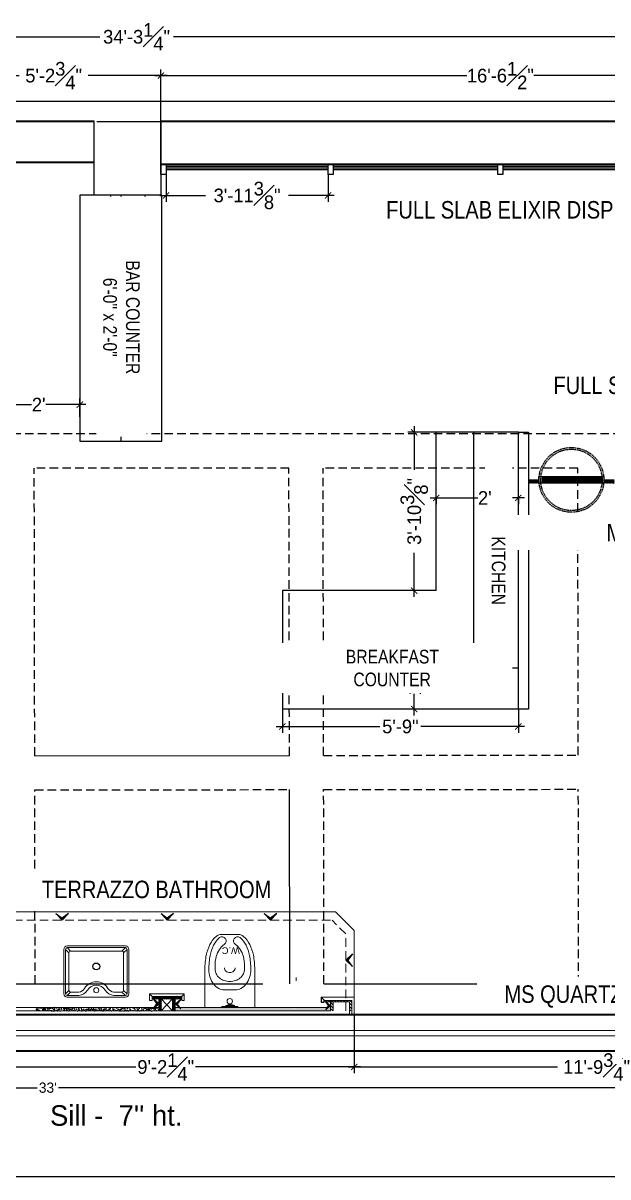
# Model space of a CAD drawing. Header units: inches. Extents: x -137722 to 81594, y -22256 to -1207.
# Drawn here: x -65811.9 to -65640.8, y -4668 to -4330.4 of the extents above; entities that cross this region are included whole.
import ezdxf

# ---------------------------------------------------------------- set-up
doc = ezdxf.new("R2010")
doc.units = ezdxf.units.IN
doc.header["$LTSCALE"] = 0.05
doc.header["$MEASUREMENT"] = 0
doc.header["$PDMODE"] = 3
doc.header["$PDSIZE"] = -4
doc.linetypes.add('A2-XREF-115_FURN$0$HIDDEN', pattern=[0.375, 0.25, -0.125])
doc.linetypes.add('DASHED2', pattern=[0.375, 0.25, -0.125])
doc.layers.get('Defpoints').update_dxf_attribs({"linetype": 'DASHED2'})
for name, color, linetype in [('00 floor', 7, 'Continuous'), ('beam', 7, 'Continuous'), ('Civil Dimension - Text', 7, 'Continuous'), ('Flooring Hatch', 251, 'Continuous'), ('Furniture Layout', 6, 'Continuous'), ('HATCH', 251, 'Continuous'), ('T-furniture', 7, 'Continuous'), ('text', 176, 'Continuous'), ('Vector Graphics', 7, 'Continuous')]:
    doc.layers.add(name, color=color, linetype=linetype)
doc.layers.add('FURNITURE', color=36, linetype='Continuous', lineweight=18)
doc.layers.add('WALL', color=7, linetype='Continuous', lineweight=35)
doc.styles.add('4MMOF3-8', font='ARIALN.TTF', dxfattribs={"height": 5.12})
doc.styles.add('9-128OF1-4', font='stylu.ttf')
doc.styles.get("Standard").update_dxf_attribs({"font": 'stylu.ttf', "height": 6})
doc.styles.add('times', font='arial.ttf')
doc.dimstyles.new('DIM 1-4', dxfattribs={"dimtxt": 3.0792, "dimasz": 1.82, "dimexe": 1.82, "dimexo": 0, "dimgap": 0.09, "dimtad": 0, "dimzin": 0, "dimdsep": 46, "dimlunit": 4, "dimtxsty": '9-128OF1-4', "dimblk": 'ARCHTICK', "dimcen": 1.8125, "dimdle": 1.82, "dimclrd": 8, "dimclre": 8, "dimadec": 0, "dimazin": 0, "dimtfac": 1, "dimtofl": 0, "dimtmove": 0, "dimatfit": 3, "dimldrblk": 'OPEN90', "dimfxl": 1, "dimtolj": 1, "dimtzin": 0, "dimlwd": -1, "dimarcsym": 0})
pattern_1 = [(140, (-74126.1021, 62128.1632), (0.123527825, 1.411929493), [0.147637795, -1.624015748]), (85, (-74126.1021, 62128.1632), (-1.480693177, -0.273132546), [0.118110236, -1.299212598]), (190.4514445, (-74126.0918, 62128.2809), (-1.357165337, 1.138796942), [0.12547282, -1.380201008]), (136.1842, (-74126.4958, 62128.1632), (0.325825356, 2.10086876), [0.22145669, -2.43602362]), (186.6356355, (-74126.4686, 62128.3383), (-1.9175563, 1.83988572), [0.188209335, -2.07030268]), (81.184164, (-74126.4958, 62128.1632), (-1.9175563, 1.83988572), [0.177165354, -1.9488189]), (111, (-74126.3974, 62128.3601), (0.792556871, 1.175013882), [0.147637795, -1.624015748]), (56, (-74126.3974, 62128.3601), (-1.42746072, 0.47896719), [0.118110236, -1.299212598]), (161.4514447, (-74126.3313, 62128.458), (-0.634903844, 1.653981057), [0.125472815, -1.380201008]), (127.5, (-74126.1021, 62128.16325), (-0.655302862, 0.023936723), [0, -1.283464567, 0, -1.318897638, 0, -1.304133858]), (97.5, (-74126.1021, 62128.16325), (-0.776401008, 0.51785342), [0, -0.751968504, 0, -1.253937008, 0, -0.497047244]), (57.5, (-74126.1021, 62127.72427), (0.044399354, 1.0508315673), [0, -0.492125984, 0, -1.535433071, 0, -2.037401575]), (47.5, (-74126.1021, 62127.5274), (-0.197057052, 1.14800427), [0, -0.63976378, 0, -1.01968504, 0, -1.446850394])]
pattern_2 = [(135, (-74116.6247, 62128.16325), (-0.441941738, -0.441941738), [])]

# ---------------------------------------------------------------- blocks, each defined once
blk = doc.blocks.new('adwawd')
at = {"layer": 'Flooring Hatch', "ltscale": 50, "true_color": 0xcd6928, "transparency": 33554687}
h = blk.add_hatch(color=32, dxfattribs=at)
h.dxf.hatch_style = 1
h.paths.add_polyline_path([(-77941.34, -7094.04), (-77946.01, -7099.05), (-77941.34, -7095.73), (-77936.68, -7099.05)])
at = {"layer": 'Civil Dimension - Text', "color": 2, "ltscale": 50}
for p, q in [((-77941.34, -7094.04), (-77946.01, -7099.05)), ((-77946.01, -7099.05), (-77941.34, -7095.73)), ((-77941.34, -7094.04), (-77936.68, -7099.05)), ((-77936.68, -7099.05), (-77941.34, -7095.73))]:
    blk.add_line(p, q, dxfattribs=at)
blk = doc.blocks.new('_ArchTick')
at = {"color": 0, "const_width": 0.15}
blk.add_lwpolyline([(-0.5, -0.5), (0.5, 0.5)], dxfattribs=at)
blk = doc.blocks.new('*D192')
at = {"layer": 'Civil Dimension - Text', "color": 8, "lineweight": -2, "ltscale": 50, "transparency": 16777216}
for p, q in [((-65834.28, -4371.21), (-65834.28, -4343.93)), ((-65771.53, -4371.71), (-65771.53, -4343.93))]:
    blk.add_line(p, q, dxfattribs=at)
at = {"layer": 'Civil Dimension - Text', "color": 8, "ltscale": 50, "transparency": 16777216}
for p, q in [((-65836.1, -4345.75), (-65812.95, -4345.75)), ((-65769.71, -4345.75), (-65792.86, -4345.75))]:
    blk.add_line(p, q, dxfattribs=at)
at = {"layer": 'Defpoints', "color": 0, "ltscale": 50, "transparency": 16777216}
for p in [(-65771.53, -4345.75), (-65834.28, -4371.21), (-65771.53, -4371.71)]:
    blk.add_point(p, dxfattribs=at)
at = {"layer": 'Civil Dimension - Text', "color": 8, "ltscale": 50, "transparency": 16777216, "xscale": 1.82, "yscale": 1.82, "zscale": 1.82, "rotation": 180}
blk.add_blockref('_ArchTick', (-65834.28, -4345.75), dxfattribs=at)
at = {"layer": 'Civil Dimension - Text', "color": 8, "ltscale": 50, "transparency": 16777216, "xscale": 1.82, "yscale": 1.82, "zscale": 1.82}
blk.add_blockref('_ArchTick', (-65771.53, -4345.75), dxfattribs=at)
at = {"layer": 'Civil Dimension - Text', "color": 0, "ltscale": 50, "transparency": 16777216, "insert": (-65802.91, -4345.75), "char_height": 4, "attachment_point": 5, "style": '9-128OF1-4'}
blk.add_mtext('\\A1;5\'-2{\\H1x;\\S3#4;}"', dxfattribs=at)
blk = doc.blocks.new('_Open90')
at = {"color": 0, "linetype": 'ByBlock', "lineweight": -2}
for p, q in [((0, 0), (-1, 0)), ((-0.5, 0.5), (0, 0)), ((0, 0), (-0.5, -0.5))]:
    blk.add_line(p, q, dxfattribs=at)
blk = doc.blocks.new('*D187')
at = {"layer": 'Civil Dimension - Text', "color": 8, "lineweight": -2, "ltscale": 50, "transparency": 16777216}
for p, q in [((-65771.53, -4371.71), (-65771.53, -4343.93)), ((-65573.03, -4371.71), (-65573.03, -4343.93))]:
    blk.add_line(p, q, dxfattribs=at)
at = {"layer": 'Civil Dimension - Text', "color": 8, "ltscale": 50, "transparency": 16777216}
for p, q in [((-65773.35, -4345.75), (-65682.06, -4345.75)), ((-65571.21, -4345.75), (-65662.5, -4345.75))]:
    blk.add_line(p, q, dxfattribs=at)
at = {"layer": 'Defpoints', "color": 0, "ltscale": 50, "transparency": 16777216}
for p in [(-65573.03, -4345.75), (-65771.53, -4371.71), (-65573.03, -4371.71)]:
    blk.add_point(p, dxfattribs=at)
at = {"layer": 'Civil Dimension - Text', "color": 8, "ltscale": 50, "transparency": 16777216, "xscale": 1.82, "yscale": 1.82, "zscale": 1.82, "rotation": 180}
blk.add_blockref('_ArchTick', (-65771.53, -4345.75), dxfattribs=at)
at = {"layer": 'Civil Dimension - Text', "color": 8, "ltscale": 50, "transparency": 16777216, "xscale": 1.82, "yscale": 1.82, "zscale": 1.82}
blk.add_blockref('_ArchTick', (-65573.03, -4345.75), dxfattribs=at)
at = {"layer": 'Civil Dimension - Text', "color": 0, "ltscale": 50, "transparency": 16777216, "insert": (-65672.28, -4345.75), "char_height": 4, "attachment_point": 5, "style": '9-128OF1-4'}
blk.add_mtext('\\A1;16\'-6{\\H1x;\\S1#2;}"', dxfattribs=at)
blk = doc.blocks.new('*D193')
at = {"layer": 'Civil Dimension - Text', "color": 8, "ltscale": 50, "transparency": 16777216}
for p, q in [((-65986.1, -4334.38), (-65789.41, -4334.38)), ((-65571.21, -4334.38), (-65767.91, -4334.38))]:
    blk.add_line(p, q, dxfattribs=at)
at = {"layer": 'Civil Dimension - Text', "color": 8, "lineweight": -2, "ltscale": 50, "transparency": 16777216}
for p, q in [((-65984.28, -4380.21), (-65984.28, -4332.56)), ((-65573.03, -4380.21), (-65573.03, -4332.56))]:
    blk.add_line(p, q, dxfattribs=at)
at = {"layer": 'Defpoints', "color": 0, "ltscale": 50, "transparency": 16777216}
for p in [(-65573.03, -4334.38), (-65984.28, -4380.21), (-65573.03, -4380.21)]:
    blk.add_point(p, dxfattribs=at)
at = {"layer": 'Civil Dimension - Text', "color": 8, "ltscale": 50, "transparency": 16777216, "xscale": 1.82, "yscale": 1.82, "zscale": 1.82, "rotation": 180}
blk.add_blockref('_ArchTick', (-65984.28, -4334.38), dxfattribs=at)
at = {"layer": 'Civil Dimension - Text', "color": 8, "ltscale": 50, "transparency": 16777216, "xscale": 1.82, "yscale": 1.82, "zscale": 1.82}
blk.add_blockref('_ArchTick', (-65573.03, -4334.38), dxfattribs=at)
at = {"layer": 'Civil Dimension - Text', "color": 0, "ltscale": 50, "transparency": 16777216, "insert": (-65778.66, -4334.38), "char_height": 4, "attachment_point": 5, "style": '9-128OF1-4'}
blk.add_mtext('\\A1;34\'-3{\\H1x;\\S1#4;}"', dxfattribs=at)
blk = doc.blocks.new('*D188')
at = {"layer": 'Civil Dimension - Text', "color": 8, "lineweight": -2, "ltscale": 50, "transparency": 16777216}
for p, q in [((-65715.01, -4620.46), (-65715.01, -4637.61)), ((-65825.28, -4631.21), (-65825.28, -4637.61))]:
    blk.add_line(p, q, dxfattribs=at)
at = {"layer": 'Civil Dimension - Text', "color": 8, "ltscale": 50, "transparency": 16777216}
for p, q in [((-65827.1, -4635.79), (-65778.89, -4635.79)), ((-65713.19, -4635.79), (-65761.4, -4635.79))]:
    blk.add_line(p, q, dxfattribs=at)
at = {"layer": 'Defpoints', "color": 0, "ltscale": 50, "transparency": 16777216}
for p in [(-65715.01, -4620.46), (-65825.28, -4631.21), (-65715.01, -4635.79)]:
    blk.add_point(p, dxfattribs=at)
at = {"layer": 'Civil Dimension - Text', "color": 8, "ltscale": 50, "transparency": 16777216, "xscale": 1.82, "yscale": 1.82, "zscale": 1.82, "rotation": 180}
blk.add_blockref('_ArchTick', (-65825.28, -4635.79), dxfattribs=at)
at = {"layer": 'Civil Dimension - Text', "color": 8, "ltscale": 50, "transparency": 16777216, "xscale": 1.82, "yscale": 1.82, "zscale": 1.82}
blk.add_blockref('_ArchTick', (-65715.01, -4635.79), dxfattribs=at)
at = {"layer": 'Civil Dimension - Text', "color": 0, "ltscale": 50, "transparency": 16777216, "insert": (-65770.14, -4635.79), "char_height": 4, "attachment_point": 5, "style": '9-128OF1-4'}
blk.add_mtext('\\A1;9\'-2{\\H1x;\\S1#4;}"', dxfattribs=at)
blk = doc.blocks.new('*D195')
at = {"layer": 'Civil Dimension - Text', "color": 8, "lineweight": -2, "ltscale": 50, "transparency": 16777216}
for p, q in [((-65715.01, -4631.21), (-65715.01, -4637.61)), ((-65573.28, -4631.21), (-65573.28, -4637.61))]:
    blk.add_line(p, q, dxfattribs=at)
at = {"layer": 'Civil Dimension - Text', "color": 8, "ltscale": 50, "transparency": 16777216}
for p, q in [((-65716.83, -4635.79), (-65655.55, -4635.79)), ((-65571.46, -4635.79), (-65632.74, -4635.79))]:
    blk.add_line(p, q, dxfattribs=at)
at = {"layer": 'Defpoints', "color": 0, "ltscale": 50, "transparency": 16777216}
for p in [(-65715.01, -4631.21), (-65573.28, -4631.21), (-65573.28, -4635.79)]:
    blk.add_point(p, dxfattribs=at)
at = {"layer": 'Civil Dimension - Text', "color": 8, "ltscale": 50, "transparency": 16777216, "xscale": 1.82, "yscale": 1.82, "zscale": 1.82, "rotation": 180}
blk.add_blockref('_ArchTick', (-65715.01, -4635.79), dxfattribs=at)
at = {"layer": 'Civil Dimension - Text', "color": 8, "ltscale": 50, "transparency": 16777216, "xscale": 1.82, "yscale": 1.82, "zscale": 1.82}
blk.add_blockref('_ArchTick', (-65573.28, -4635.79), dxfattribs=at)
at = {"layer": 'Civil Dimension - Text', "color": 0, "ltscale": 50, "transparency": 16777216, "insert": (-65644.14, -4635.79), "char_height": 4, "attachment_point": 5, "style": '9-128OF1-4'}
blk.add_mtext('\\A1;11\'-9{\\H1x;\\S3#4;}"', dxfattribs=at)
blk = doc.blocks.new('*D189')
at = {"layer": 'Civil Dimension - Text', "color": 8, "lineweight": -2, "ltscale": 50, "transparency": 16777216}
for p, q in [((-65969.28, -4631.21), (-65969.28, -4643.68)), ((-65573.28, -4633.07), (-65573.28, -4643.68))]:
    blk.add_line(p, q, dxfattribs=at)
at = {"layer": 'Civil Dimension - Text', "color": 8, "ltscale": 50, "transparency": 16777216}
for p, q in [((-65971.1, -4641.86), (-65807.77, -4641.86)), ((-65571.46, -4641.86), (-65801.47, -4641.86))]:
    blk.add_line(p, q, dxfattribs=at)
at = {"layer": 'Defpoints', "color": 0, "ltscale": 50, "transparency": 16777216}
for p in [(-65969.28, -4631.21), (-65573.28, -4633.07), (-65573.28, -4641.86)]:
    blk.add_point(p, dxfattribs=at)
at = {"layer": 'Civil Dimension - Text', "color": 8, "ltscale": 50, "transparency": 16777216, "xscale": 1.82, "yscale": 1.82, "zscale": 1.82, "rotation": 180}
blk.add_blockref('_ArchTick', (-65969.28, -4641.86), dxfattribs=at)
at = {"layer": 'Civil Dimension - Text', "color": 8, "ltscale": 50, "transparency": 16777216, "xscale": 1.82, "yscale": 1.82, "zscale": 1.82}
blk.add_blockref('_ArchTick', (-65573.28, -4641.86), dxfattribs=at)
at = {"layer": 'Civil Dimension - Text', "color": 0, "ltscale": 50, "transparency": 16777216, "insert": (-65804.62, -4641.86), "char_height": 3, "attachment_point": 5, "style": '9-128OF1-4'}
blk.add_mtext("\\A1;33'", dxfattribs=at)
blk = doc.blocks.new('*D197')
at = {"layer": 'Civil Dimension - Text', "color": 8, "lineweight": -2, "ltscale": 50, "transparency": 16777216}
for p, q in [((-65770.03, -4374.71), (-65770.03, -4382.63)), ((-65722.66, -4374.71), (-65722.66, -4382.63))]:
    blk.add_line(p, q, dxfattribs=at)
at = {"layer": 'Civil Dimension - Text', "color": 8, "ltscale": 50, "transparency": 16777216}
for p, q in [((-65771.85, -4380.81), (-65758.49, -4380.81)), ((-65720.84, -4380.81), (-65734.2, -4380.81))]:
    blk.add_line(p, q, dxfattribs=at)
at = {"layer": 'Defpoints', "color": 0, "ltscale": 50, "transparency": 16777216}
for p in [(-65770.03, -4374.71), (-65722.66, -4374.71), (-65770.03, -4380.81)]:
    blk.add_point(p, dxfattribs=at)
at = {"layer": 'Civil Dimension - Text', "color": 8, "ltscale": 50, "transparency": 16777216, "xscale": 1.82, "yscale": 1.82, "zscale": 1.82, "rotation": 180}
blk.add_blockref('_ArchTick', (-65770.03, -4380.81), dxfattribs=at)
at = {"layer": 'Civil Dimension - Text', "color": 8, "ltscale": 50, "transparency": 16777216, "xscale": 1.82, "yscale": 1.82, "zscale": 1.82}
blk.add_blockref('_ArchTick', (-65722.66, -4380.81), dxfattribs=at)
at = {"layer": 'Civil Dimension - Text', "color": 0, "ltscale": 50, "transparency": 16777216, "insert": (-65746.35, -4380.81), "char_height": 4, "attachment_point": 5, "style": '9-128OF1-4'}
blk.add_mtext('\\A1;3\'-11{\\H1x;\\S3#8;}"', dxfattribs=at)
blk = doc.blocks.new('*D198')
at = {"layer": 'Civil Dimension - Text', "color": 8, "lineweight": -2, "ltscale": 50, "transparency": 16777216}
for p, q in [((-65693.54, -4519.1), (-65699.29, -4519.1)), ((-65693.35, -4531.1), (-65699.29, -4531.1))]:
    blk.add_line(p, q, dxfattribs=at)
at = {"layer": 'Civil Dimension - Text', "color": 8, "ltscale": 50, "transparency": 16777216}
for p, q in [((-65697.47, -4517.28), (-65697.47, -4523.62)), ((-65697.47, -4532.92), (-65697.47, -4526.58))]:
    blk.add_line(p, q, dxfattribs=at)
at = {"layer": 'Defpoints', "color": 0, "ltscale": 50, "transparency": 16777216}
for p in [(-65693.54, -4519.1), (-65697.47, -4531.1), (-65693.35, -4531.1)]:
    blk.add_point(p, dxfattribs=at)
at = {"layer": 'Civil Dimension - Text', "color": 8, "ltscale": 50, "transparency": 16777216, "xscale": 1.82, "yscale": 1.82, "zscale": 1.82}
for p, rotation in [((-65697.47, -4519.1), 90), ((-65697.47, -4531.1), 270)]:
    blk.add_blockref('_ArchTick', p, dxfattribs=dict(at, rotation=rotation))
at = {"layer": 'Civil Dimension - Text', "color": 0, "ltscale": 50, "transparency": 16777216, "insert": (-65697.47, -4525.1), "char_height": 4, "attachment_point": 5, "rotation": 90, "style": '9-128OF1-4'}
blk.add_mtext("\\A1;1'", dxfattribs=at)
blk = doc.blocks.new('*D199')
at = {"layer": 'Civil Dimension - Text', "color": 8, "ltscale": 50, "transparency": 16777216}
for p, q in [((-65692.84, -4469.32), (-65678.9, -4469.32)), ((-65665.2, -4469.32), (-65674.77, -4469.32))]:
    blk.add_line(p, q, dxfattribs=at)
at = {"layer": 'Civil Dimension - Text', "color": 8, "lineweight": -2, "ltscale": 50, "transparency": 16777216}
for p, q in [((-65691.02, -4469.32), (-65691.02, -4471.14)), ((-65667.02, -4469.32), (-65667.02, -4471.14))]:
    blk.add_line(p, q, dxfattribs=at)
at = {"layer": 'Defpoints', "color": 0, "ltscale": 50, "transparency": 16777216}
for p in [(-65691.02, -4469.32), (-65667.02, -4469.32), (-65667.02, -4469.32)]:
    blk.add_point(p, dxfattribs=at)
at = {"layer": 'Civil Dimension - Text', "color": 8, "ltscale": 50, "transparency": 16777216, "xscale": 1.82, "yscale": 1.82, "zscale": 1.82, "rotation": 180}
blk.add_blockref('_ArchTick', (-65691.02, -4469.32), dxfattribs=at)
at = {"layer": 'Civil Dimension - Text', "color": 8, "ltscale": 50, "transparency": 16777216, "xscale": 1.82, "yscale": 1.82, "zscale": 1.82}
blk.add_blockref('_ArchTick', (-65667.02, -4469.32), dxfattribs=at)
at = {"layer": 'Civil Dimension - Text', "color": 0, "ltscale": 50, "transparency": 16777216, "insert": (-65676.83, -4469.32), "char_height": 4, "attachment_point": 5, "style": '9-128OF1-4'}
blk.add_mtext("\\A1;2'", dxfattribs=at)
blk = doc.blocks.new('*D202')
at = {"layer": 'Civil Dimension - Text', "color": 8, "ltscale": 50, "transparency": 16777216}
for p, q in [((-65821.1, -4442), (-65809.35, -4442)), ((-65793.46, -4442), (-65805.22, -4442))]:
    blk.add_line(p, q, dxfattribs=at)
at = {"layer": 'Civil Dimension - Text', "color": 8, "lineweight": -2, "ltscale": 50, "transparency": 16777216}
for p, q in [((-65819.28, -4445.57), (-65819.28, -4440.18)), ((-65795.28, -4445.57), (-65795.28, -4440.18))]:
    blk.add_line(p, q, dxfattribs=at)
at = {"layer": 'Defpoints', "color": 0, "ltscale": 50, "transparency": 16777216}
for p in [(-65819.28, -4442), (-65819.28, -4445.57), (-65795.28, -4445.57)]:
    blk.add_point(p, dxfattribs=at)
at = {"layer": 'Civil Dimension - Text', "color": 8, "ltscale": 50, "transparency": 16777216, "xscale": 1.82, "yscale": 1.82, "zscale": 1.82, "rotation": 180}
blk.add_blockref('_ArchTick', (-65819.28, -4442), dxfattribs=at)
at = {"layer": 'Civil Dimension - Text', "color": 8, "ltscale": 50, "transparency": 16777216, "xscale": 1.82, "yscale": 1.82, "zscale": 1.82}
blk.add_blockref('_ArchTick', (-65795.28, -4442), dxfattribs=at)
at = {"layer": 'Civil Dimension - Text', "color": 0, "ltscale": 50, "transparency": 16777216, "insert": (-65807.28, -4442), "char_height": 4, "attachment_point": 5, "style": '9-128OF1-4'}
blk.add_mtext("\\A1;2'", dxfattribs=at)
blk = doc.blocks.new('*D203')
at = {"layer": 'Civil Dimension - Text', "color": 8, "ltscale": 50, "transparency": 16777216}
for p, q in [((-65697.47, -4448.28), (-65697.47, -4461.13)), ((-65697.47, -4498.25), (-65697.47, -4485.41))]:
    blk.add_line(p, q, dxfattribs=at)
at = {"layer": 'Civil Dimension - Text', "color": 8, "lineweight": -2, "ltscale": 50, "transparency": 16777216}
for p, q in [((-65691.02, -4450.1), (-65699.29, -4450.1)), ((-65691.02, -4496.43), (-65699.29, -4496.43))]:
    blk.add_line(p, q, dxfattribs=at)
at = {"layer": 'Defpoints', "color": 0, "ltscale": 50, "transparency": 16777216}
for p in [(-65691.02, -4450.1), (-65697.47, -4496.43), (-65691.02, -4496.43)]:
    blk.add_point(p, dxfattribs=at)
at = {"layer": 'Civil Dimension - Text', "color": 8, "ltscale": 50, "transparency": 16777216, "xscale": 1.82, "yscale": 1.82, "zscale": 1.82}
for p, rotation in [((-65697.47, -4450.1), 90), ((-65697.47, -4496.43), 270)]:
    blk.add_blockref('_ArchTick', p, dxfattribs=dict(at, rotation=rotation))
at = {"layer": 'Civil Dimension - Text', "color": 0, "ltscale": 50, "transparency": 16777216, "insert": (-65697.47, -4473.27), "char_height": 4, "attachment_point": 5, "rotation": 90, "style": '9-128OF1-4'}
blk.add_mtext('\\A1;3\'-10{\\H1x;\\S3#8;}"', dxfattribs=at)
blk = doc.blocks.new('*D204')
at = {"layer": 'Civil Dimension - Text', "color": 8, "lineweight": -2, "ltscale": 50, "transparency": 16777216}
for p, q in [((-65736.02, -4531.1), (-65736.02, -4538.01)), ((-65667.02, -4531.1), (-65667.02, -4538.01))]:
    blk.add_line(p, q, dxfattribs=at)
at = {"layer": 'Civil Dimension - Text', "color": 8, "ltscale": 50, "transparency": 16777216}
for p, q in [((-65737.84, -4536.19), (-65707.51, -4536.19)), ((-65665.2, -4536.19), (-65695.52, -4536.19))]:
    blk.add_line(p, q, dxfattribs=at)
at = {"layer": 'Defpoints', "color": 0, "ltscale": 50, "transparency": 16777216}
for p in [(-65736.02, -4531.1), (-65667.02, -4531.1), (-65667.02, -4536.19)]:
    blk.add_point(p, dxfattribs=at)
at = {"layer": 'Civil Dimension - Text', "color": 8, "ltscale": 50, "transparency": 16777216, "xscale": 1.82, "yscale": 1.82, "zscale": 1.82, "rotation": 180}
blk.add_blockref('_ArchTick', (-65736.02, -4536.19), dxfattribs=at)
at = {"layer": 'Civil Dimension - Text', "color": 8, "ltscale": 50, "transparency": 16777216, "xscale": 1.82, "yscale": 1.82, "zscale": 1.82}
blk.add_blockref('_ArchTick', (-65667.02, -4536.19), dxfattribs=at)
at = {"layer": 'Civil Dimension - Text', "color": 0, "ltscale": 50, "transparency": 16777216, "insert": (-65701.52, -4536.19), "char_height": 4, "attachment_point": 5, "style": '9-128OF1-4'}
blk.add_mtext('\\A1;5\'-9"', dxfattribs=at)

msp = doc.modelspace()

# ---------------------------------------------------------------- hatches: boundary and pattern name
at = {"layer": 'Civil Dimension - Text', "ltscale": 50, "true_color": 0xcd2027}
h = msp.add_hatch(dxfattribs=at)
h.set_pattern_fill('ANSI31', color=242)
h.set_pattern_definition([(45, (2758.00197, 3092.40171), (-0.08838834765, 0.08838834765), [])])
h.paths.add_polyline_path([(-65661.0133, -4464.0253), (-65664.0272, -4464.0253), (-65664.0183, -4465.0253), (-65661.0133, -4465.0253)])
h = msp.add_hatch(dxfattribs=at)
h.set_pattern_fill('ANSI31', color=242)
h.set_pattern_definition([(45, (2779.99701, 3092.40171), (-0.08838834765, 0.08838834765), [])])
h.paths.add_polyline_path([(-65639.0183, -4464.0253), (-65642.0322, -4464.0253), (-65642.0232, -4465.0253), (-65639.0183, -4465.0253)])
at = {"layer": 'HATCH', "ltscale": 50}
h = msp.add_hatch(dxfattribs=at)
h.set_pattern_fill('ANSI31', color=256)
h.set_pattern_definition([(45, (4935.13154, 3129.58177), (-0.08838834765, 0.08838834765), [])])
h.paths.add_polyline_path([(-65643.0026, -4463.2453), (-65660.0026, -4463.2453), (-65660.0026, -4464.0253), (-65643.0026, -4464.0253)])
h = msp.add_hatch(dxfattribs=at)
h.set_pattern_fill('ANSI31', color=256)
h.set_pattern_definition([(45, (4935.13154, 3128.80177), (-0.08838834765, 0.08838834765), [])])
h.paths.add_polyline_path([(-65643.0026, -4464.0253), (-65660.0026, -4464.0253), (-65660.0026, -4464.8053), (-65643.0026, -4464.8053)])
at = {"layer": 'HATCH', "ltscale": 50, "true_color": 0x944942}
h = msp.add_hatch(dxfattribs=at)
h.set_pattern_fill('ANSI31', color=15, scale=2, angle=90)
h.set_pattern_definition([(135, (-74149.15982, 60552.25573), (-0.1767766953, -0.1767766953), [])])
h.paths.add_polyline_path([(-65765.4756, -4615.1324), (-65765.4756, -4615.8824), (-65774.1014, -4615.8824), (-65774.1014, -4615.1324)])
h = msp.add_hatch(dxfattribs=at)
h.set_pattern_fill('ANSI31', color=15, scale=2, angle=90)
h.set_pattern_definition([(135, (-74149.15982, 60553.2269), (-0.1767766953, -0.1767766953), [])])
h.paths.add_polyline_path([(-65772.1914, -4615.8824), (-65771.4414, -4615.8824), (-65771.4414, -4619.3824), (-65772.1914, -4619.3824)])
h = msp.add_hatch(dxfattribs=at)
h.set_pattern_fill('ANSI31', color=15, scale=2, angle=90)
h.set_pattern_definition([(135, (-74149.15982, 60551.35278), (-0.1767766953, -0.1767766953), [])])
h.paths.add_polyline_path([(-65767.3856, -4619.3824), (-65768.1356, -4619.3824), (-65768.1356, -4615.8824), (-65767.3856, -4615.8824)])
at = {"layer": 'HATCH', "ltscale": 50, "true_color": 0xb3691e}
h = msp.add_hatch(dxfattribs=at)
h.set_pattern_fill('ANSI31', color=32, scale=5, angle=90)
h.set_pattern_definition(pattern_2)
h.paths.add_polyline_path([(-65721.944, -4616.7604), (-65721.944, -4616.3824), (-65723.9066, -4616.3824), (-65723.9066, -4616.7604)])
h = msp.add_hatch(dxfattribs=at)
h.set_pattern_fill('ANSI31', color=32, scale=5, angle=90)
h.set_pattern_definition(pattern_2)
h.paths.add_polyline_path([(-65721.944, -4619.3824), (-65721.194, -4619.3824), (-65721.194, -4616.7604), (-65716.3983, -4616.7604), (-65716.3983, -4619.3824), (-65715.7552, -4619.3824), (-65715.7552, -4616.3824), (-65721.944, -4616.3824)])
at = {"layer": 'HATCH', "ltscale": 50, "true_color": 0x939598}
h = msp.add_hatch(dxfattribs=at)
h.set_pattern_fill('AR-CONC', color=252, scale=0.19685, angle=90)
h.set_pattern_definition(pattern_1)
h.paths.add_polyline_path([(-65808.1556, -4619.3824), (-65808.1556, -4618.3824), (-65807.2428, -4618.3824), (-65806.4711, -4619.1001), (-65806.9817, -4618.3824), (-65802.5467, -4618.3824, -0.03144986), (-65802.6322, -4619.3824)])
h = msp.add_hatch(dxfattribs=at)
h.set_pattern_fill('AR-CONC', color=252, scale=0.19685, angle=90)
h.set_pattern_definition(pattern_1)
h.paths.add_polyline_path([(-65773.4594, -4618.3824), (-65773.7096, -4618.7341), (-65773.3313, -4618.3824), (-65772.1914, -4618.3824), (-65772.1914, -4619.3824), (-65790.4667, -4619.3824), (-65802.6322, -4619.3824, 0.03144986), (-65802.5467, -4618.3824)])
h = msp.add_hatch(dxfattribs=at)
h.set_pattern_fill('AR-CONC', color=252, scale=0.19685, angle=90)
h.set_pattern_definition(pattern_1)
h.paths.add_polyline_path([(-65767.3856, -4619.3824), (-65767.3856, -4618.3824), (-65766.1399, -4618.3824), (-65765.7616, -4618.7341), (-65766.0119, -4618.3824), (-65732.2896, -4618.3824), (-65732.8002, -4619.1001), (-65732.0284, -4618.3824), (-65721.944, -4618.3824), (-65721.944, -4619.3824), (-65751.3932, -4619.3824)])

# ---------------------------------------------------------------- linework, layer by layer
at = {"color": 9, "ltscale": 10}
for points in [[(-65798.9397, -4600.8824), (-65797.9397, -4601.8824)], [(-65781.9397, -4600.8824), (-65782.9397, -4601.8824)], [(-65799.4397, -4601.3824), (-65798.4397, -4602.3824)], [(-65781.4397, -4601.3824), (-65782.4397, -4602.3824)], [(-65799.4397, -4614.3824), (-65798.4397, -4613.3824)], [(-65798.9397, -4614.8824), (-65797.9397, -4613.8824)]]:
    msp.add_lwpolyline(points, dxfattribs=at)
at = {"color": 5, "lineweight": 13}
msp.add_lwpolyline([(-65969.2831, -4625.1518), (-65575.2748, -4625.1518), (-65575.2748, -4626.7137), (-65969.2831, -4626.7137)], close=True, dxfattribs=at)
at = {"ltscale": 10}
msp.add_circle((-65790.4397, -4606.3824), 1, dxfattribs=at)
at = {"layer": '00 floor'}
for points in [[(-65771.5331, -4371.7095), (-65770.0331, -4371.7095), (-65770.0331, -4374.7095), (-65771.5331, -4374.7095)], [(-65722.6581, -4371.7095), (-65721.1581, -4371.7095), (-65721.1581, -4374.7095), (-65722.6581, -4374.7095)], [(-65673.0331, -4371.7095), (-65671.5331, -4371.7095), (-65671.5331, -4374.7095), (-65673.0331, -4374.7095)]]:
    msp.add_lwpolyline(points, close=True, dxfattribs=at)
at = {"layer": 'beam', "color": 9, "linetype": 'A2-XREF-115_FURN$0$HIDDEN', "ltscale": 200, "true_color": 0xc7c8ca}
for p, q in [((-65786.2831, -4380.7095), (-65786.2831, -4450.5527)), ((-65776.2831, -4380.7095), (-65776.2831, -4450.5366)), ((-65786.2831, -4450.5527), (-65977.5444, -4450.8606)), ((-65573.0331, -4450.5366), (-65776.2831, -4450.5366)), ((-65734.1073, -4460.5886), (-65808.5811, -4460.5886)), ((-65808.4457, -4544.7284), (-65808.5811, -4460.5886)), ((-65733.972, -4544.6462), (-65734.1073, -4460.5886)), ((-65649.6339, -4460.5886), (-65724.1075, -4460.5886)), ((-65723.972, -4544.6351), (-65724.1075, -4460.5886)), ((-65649.4983, -4544.5528), (-65649.6339, -4460.5886)), ((-65723.972, -4544.6351), (-65649.4983, -4544.5528)), ((-65808.4296, -4554.7284), (-65733.9559, -4554.6461)), ((-65808.3383, -4611.4595), (-65808.4296, -4554.7284)), ((-65723.9559, -4554.6351), (-65649.4822, -4554.5528)), ((-65723.8645, -4611.4595), (-65723.9559, -4554.6351)), ((-65649.3906, -4611.4595), (-65649.4822, -4554.5528))]:
    msp.add_line(p, q, dxfattribs=at)
at = {"layer": 'beam', "color": 9, "ltscale": 15, "true_color": 0xc7c8ca}
for p, q in [((-65808.4457, -4544.7284), (-65733.972, -4544.6462)), ((-65733.8645, -4611.4595), (-65733.9559, -4554.6461))]:
    msp.add_line(p, q, dxfattribs=at)
at = {"layer": 'beam', "color": 251, "ltscale": 15, "true_color": 0x636466}
for p, q in [((-65816.1893, -4611.4595), (-65741.7155, -4611.4595)), ((-65723.8645, -4611.4595), (-65649.3906, -4611.4595))]:
    msp.add_line(p, q, dxfattribs=at)
at = {"layer": 'beam', "color": 253, "ltscale": 15}
msp.add_lwpolyline([(-65967.5331, -4353.2095), (-65463.0331, -4353.2095), (-65463.0331, -4667.9595), (-66459.7831, -4667.9595), (-66459.7831, -4353.2095), (-66198.2831, -4353.2095)], dxfattribs=at)
at = {"layer": 'Civil Dimension - Text', "ltscale": 50}
for p, q in [((-65783.2831, -4380.7095), (-65783.2831, -4452.7095)), ((-65691.0183, -4496.4332), (-65691.0183, -4450.1009)), ((-65667.0183, -4450.1009), (-65691.0183, -4450.1009)), ((-65680.0183, -4519.1009), (-65680.0183, -4450.1009)), ((-65667.0183, -4531.1009), (-65667.0183, -4450.1009)), ((-65667.0183, -4450.1009), (-65664.0183, -4450.1009)), ((-65664.0183, -4450.1009), (-65664.0183, -4531.1009)), ((-65664.0183, -4464.0253), (-65661.0133, -4464.0253)), ((-65664.0183, -4464.0253), (-65664.0183, -4465.0253)), ((-65642.0341, -4464.0253), (-65639.0183, -4464.0253)), ((-65642.0341, -4464.0253), (-65642.0341, -4465.0253)), ((-65691.0183, -4496.4332), (-65736.0183, -4496.4332)), ((-65736.0183, -4496.4332), (-65736.0183, -4528.1009)), ((-65667.0183, -4519.1009), (-65736.0183, -4519.1009)), ((-65736.0183, -4528.1009), (-65736.0183, -4531.1009)), ((-65664.0183, -4531.1009), (-65736.0183, -4531.1009)), ((-65771.4414, -4615.8824), (-65768.1356, -4619.3824)), ((-65768.1356, -4615.8824), (-65771.4414, -4619.3824))]:
    msp.add_line(p, q, dxfattribs=at)
at = {"layer": 'Civil Dimension - Text', "color": 244, "ltscale": 50, "true_color": 0x991b1e}
msp.add_line((-65642.5046, -4465.0253), (-65642.5046, -4463.0253), dxfattribs=at)
at = {"layer": 'Civil Dimension - Text', "ltscale": 50}
msp.add_lwpolyline([(-65795.2831, -4452.7095), (-65771.2831, -4452.7095), (-65771.2831, -4380.7095), (-65795.2831, -4380.7095)], close=True, dxfattribs=at)
at = {"layer": 'Civil Dimension - Text', "color": 244, "ltscale": 50, "true_color": 0x991b1e}
for points in [[(-65661.0133, -4463.0253), (-65642.0232, -4463.0253), (-65642.0232, -4465.0253), (-65661.0133, -4465.0253)], [(-65643.0026, -4463.2453), (-65643.0026, -4464.0253), (-65660.0026, -4464.0253), (-65660.0026, -4463.2453)], [(-65643.0026, -4464.0253), (-65643.0026, -4464.8053), (-65660.0026, -4464.8053), (-65660.0026, -4464.0253)]]:
    msp.add_lwpolyline(points, close=True, dxfattribs=at)
at = {"layer": 'Civil Dimension - Text', "linetype": 'A2-XREF-115_FURN$0$HIDDEN', "ltscale": 20}
for radius in [9.4793, 8.9793]:
    msp.add_circle((-65651.5026, -4464.0253), radius, dxfattribs=at)
at = {"layer": 'FURNITURE', "color": 6, "ltscale": 50}
for p, q in [((-65819.2831, -4590.3824), (-65720.4511, -4590.3824)), ((-65715.0052, -4595.8283), (-65720.4511, -4590.3824)), ((-65715.0052, -4620.1324), (-65715.0052, -4595.8283)), ((-65764.7256, -4614.3824), (-65774.8514, -4614.3824)), ((-65774.8514, -4614.3824), (-65774.8514, -4616.3824)), ((-65774.1014, -4615.1324), (-65774.8514, -4614.3824)), ((-65765.4756, -4615.1324), (-65764.7256, -4614.3824)), ((-65764.7256, -4616.3824), (-65764.7256, -4614.3824)), ((-65774.8514, -4616.3824), (-65774.1014, -4616.3824)), ((-65765.4756, -4615.1324), (-65774.1014, -4615.1324)), ((-65774.1014, -4615.1324), (-65774.1014, -4616.3824)), ((-65765.4756, -4616.3824), (-65765.4756, -4615.1324)), ((-65764.7256, -4616.3824), (-65765.4756, -4616.3824)), ((-65724.694, -4616.3824), (-65724.694, -4615.3824)), ((-65724.694, -4615.3824), (-65715.0052, -4615.3824)), ((-65724.694, -4615.3824), (-65715.0052, -4615.3824)), ((-65715.7552, -4616.3824), (-65723.9066, -4616.3824)), ((-65715.7552, -4620.4595), (-65715.7552, -4616.3824)), ((-65772.1914, -4618.3824), (-65816.7648, -4618.3824)), ((-65772.1914, -4618.3824), (-65808.1556, -4618.3824)), ((-65772.1914, -4618.3824), (-65808.1556, -4618.3824)), ((-65808.1556, -4618.3824), (-65772.1914, -4618.3824)), ((-65767.3856, -4618.3824), (-65722.8122, -4618.3824))]:
    msp.add_line(p, q, dxfattribs=at)
at = {"layer": 'FURNITURE', "color": 6, "linetype": 'A2-XREF-115_FURN$0$HIDDEN', "ltscale": 200}
for p, q in [((-65818.2476, -4592.8824), (-65721.4866, -4592.8824)), ((-65717.5052, -4596.8638), (-65721.4866, -4592.8824)), ((-65717.5052, -4619.3824), (-65717.5052, -4596.8638))]:
    msp.add_line(p, q, dxfattribs=at)
at = {"layer": 'FURNITURE', "ltscale": 50}
for p, q in [((-65732.0335, -4609.6233), (-65732.0335, -4610.6233)), ((-65765.4756, -4615.8824), (-65774.1014, -4615.8824)), ((-65772.1914, -4615.8824), (-65772.1914, -4619.3824)), ((-65771.4414, -4615.8824), (-65771.4414, -4619.3824)), ((-65768.1356, -4619.3824), (-65768.1356, -4615.8824)), ((-65767.3856, -4619.3824), (-65767.3856, -4615.8824)), ((-65716.3983, -4616.7604), (-65723.9066, -4616.7604)), ((-65721.944, -4619.3824), (-65817.633, -4619.3824)), ((-65772.1914, -4618.3824), (-65806.6705, -4618.3824)), ((-65772.1914, -4618.3824), (-65806.6705, -4618.3824))]:
    msp.add_line(p, q, dxfattribs=at)
at = {"layer": 'FURNITURE', "color": 36, "ltscale": 50}
for p, q in [((-65721.944, -4619.3824), (-65721.944, -4616.3824)), ((-65721.194, -4619.3824), (-65721.194, -4616.7604)), ((-65716.3983, -4616.7604), (-65716.3983, -4620.4595))]:
    msp.add_line(p, q, dxfattribs=at)
at = {"layer": 'FURNITURE', "color": 6, "ltscale": 50}
for points in [[(-65744.1046, -4607.2065, 0.04964787), (-65744.5159, -4603.0744, 0.06346019), (-65745.5555, -4599.9912, 0.103485), (-65747.3911, -4597.617, 0.17845785), (-65749.0581, -4597.0025), (-65753.7284, -4597.0025, 0.17845785), (-65755.3954, -4597.617, 0.103485), (-65757.231, -4599.9912, 0.06346019), (-65758.2705, -4603.0744, 0.04964787), (-65758.6818, -4607.2065), (-65758.6818, -4618.3824), (-65744.1046, -4618.3824)], [(-65754.3881, -4597.9185, 0.103485), (-65756.1244, -4600.1642, 0.06346019), (-65757.1319, -4603.1526, 0.04964787), (-65757.5355, -4607.2065, 0.07585802), (-65757.1722, -4609.5872, 0.08606917), (-65756.2007, -4611.4783, 0.10598536), (-65754.6521, -4612.8184, 0.12620097), (-65752.9783, -4613.2477), (-65749.8081, -4613.2477, 0.12620097), (-65748.1344, -4612.8184, 0.10598536), (-65746.5858, -4611.4783, 0.08606917), (-65745.6143, -4609.5872, 0.07585802), (-65745.251, -4607.2065, 0.04964787), (-65745.6545, -4603.1526, 0.06346019), (-65746.662, -4600.1642, 0.103485), (-65748.3984, -4597.9185, 0.09751124), (-65748.8461, -4597.7307, 0.09807999), (-65749.3287, -4597.7273, 0.09889518), (-65749.7753, -4597.9085, 0.09947943), (-65750.1156, -4598.2458, 0.09947943), (-65750.2992, -4598.6884, 0.09889518), (-65750.2981, -4599.1704, 0.09807999), (-65750.1124, -4599.6159, 0.09751124), (-65749.7694, -4599.9594, -0.10244472), (-65748.3321, -4601.4265, -0.0778842), (-65747.4157, -4603.5038, -0.0650958), (-65747.0642, -4606.1925, -0.02428356), (-65747.1135, -4607.2065, -0.11533072), (-65747.4264, -4608.5452, -0.10394608), (-65748.367, -4609.7411, -0.09107141), (-65749.7228, -4610.5094, -0.08367513), (-65751.3932, -4610.791, -0.08367513), (-65753.0637, -4610.5094, -0.09107141), (-65754.4195, -4609.7411, -0.10394608), (-65755.3601, -4608.5452, -0.11533072), (-65755.673, -4607.2065, -0.02428356), (-65755.7223, -4606.1925, -0.0650958), (-65755.3708, -4603.5038, -0.0778842), (-65754.4543, -4601.4265, -0.10244472), (-65753.0171, -4599.9594, 0.09751124), (-65752.674, -4599.6159, 0.09807999), (-65752.4883, -4599.1704, 0.09889518), (-65752.4873, -4598.6884, 0.09947943), (-65752.6709, -4598.2458, 0.09947943), (-65753.0112, -4597.9085, 0.09889518), (-65753.4578, -4597.7273, 0.09807999), (-65753.9404, -4597.7307, 0.09751124)], [(-65781.9397, -4600.3824), (-65798.9397, -4600.3824, 0.41421356), (-65799.9397, -4601.3824), (-65799.9397, -4614.3824, 0.41421356), (-65798.9397, -4615.3824), (-65781.9397, -4615.3824, 0.41421356), (-65780.9397, -4614.3824), (-65780.9397, -4601.3824, 0.41421356)], [(-65795.5452, -4614.8824), (-65798.9397, -4614.8824, -0.41421356), (-65799.4397, -4614.3824), (-65799.4397, -4601.3824, -0.41421356), (-65798.9397, -4600.8824), (-65781.9397, -4600.8824, -0.41421356), (-65781.4397, -4601.3824), (-65781.4397, -4614.3824, -0.41421356), (-65781.9397, -4614.8824), (-65785.3341, -4614.8824, -0.23340418), (-65787.8706, -4613.3332, 0.26284943), (-65790.4397, -4611.8824, 0.26284943), (-65793.0087, -4613.3332, -0.23340418)], [(-65795.5941, -4613.8824), (-65797.9397, -4613.8824, -0.41421356), (-65798.4397, -4613.3824), (-65798.4397, -4602.3824, -0.41421356), (-65797.9397, -4601.8824), (-65782.9397, -4601.8824, -0.41421356), (-65782.4397, -4602.3824), (-65782.4397, -4613.3824, -0.41421356), (-65782.9397, -4613.8824), (-65785.2853, -4613.8824, -0.22783379), (-65787.0207, -4612.8062, 0.2620272), (-65790.4397, -4610.8824, 0.2620272), (-65793.8587, -4612.8062, -0.22783379)]]:
    msp.add_lwpolyline(points, format="xyb", close=True, dxfattribs=at)
msp.add_lwpolyline([(-65749.8081, -4606.7594, -0.11106449), (-65749.9253, -4607.2803, -0.10284102), (-65750.2724, -4607.7394, -0.09301104), (-65750.7773, -4608.0372, -0.08708208), (-65751.3932, -4608.1453, -0.08708208), (-65752.0092, -4608.0372, -0.09301104), (-65752.5141, -4607.7394, -0.10284102), (-65752.8612, -4607.2803, -0.11106449), (-65752.9783, -4606.7594, -0.11106449)], format="xyb", dxfattribs=at)
for points in [[(-65781.9397, -4614.8824), (-65782.9397, -4613.8824)], [(-65781.4397, -4614.3824), (-65782.4397, -4613.3824)], [(-65808.1556, -4618.3824), (-65772.1914, -4618.3824)]]:
    msp.add_lwpolyline(points, dxfattribs=at)
for points in [[(-65749.0366, -4618.1084), (-65749.0366, -4618.3824), (-65753.7498, -4618.3824), (-65753.7498, -4618.1084)], [(-65750.0212, -4617.8345), (-65750.0212, -4618.1048), (-65752.5428, -4618.1048), (-65752.5428, -4617.8345)]]:
    msp.add_lwpolyline(points, close=True, dxfattribs=at)
for centre, radius in [((-65790.4397, -4613.3332), 0.75), ((-65751.3932, -4616.5571), 0.7925)]:
    msp.add_circle(centre, radius, dxfattribs=at)
msp.add_arc((-65751.282, -4620.8815), 3.2975, 67.521227, 112.478773, dxfattribs=at)
at = {"layer": 'Furniture Layout', "ltscale": 50}
for p, q in [((-65724.694, -4615.3824), (-65724.694, -4616.8509)), ((-65723.9066, -4616.1698), (-65724.694, -4615.3824)), ((-65724.694, -4616.8509), (-65723.9066, -4616.8509)), ((-65723.9066, -4616.1698), (-65723.9066, -4616.8509))]:
    msp.add_line(p, q, dxfattribs=at)
at = {"layer": 'Vector Graphics', "color": 1, "linetype": 'Continuous', "ltscale": 3}
for p, q in [((-65791.0331, -4380.7095), (-65791.0331, -4359.2095)), ((-65790.2831, -4359.2095), (-65771.5331, -4359.2095)), ((-65771.5331, -4359.2095), (-65771.5331, -4380.7095)), ((-65771.5331, -4380.7095), (-65791.0331, -4380.7095))]:
    msp.add_line(p, q, dxfattribs=at)
at = {"layer": 'WALL'}
for p, q in [((-65791.0331, -4359.2095), (-65967.5331, -4359.2095)), ((-65573.0331, -4359.2095), (-65771.5331, -4359.2095)), ((-65791.0331, -4371.2095), (-65967.5331, -4371.2095)), ((-65573.0331, -4371.7095), (-65771.5331, -4371.7095)), ((-65722.6581, -4372.4595), (-65770.0331, -4372.4595)), ((-65722.6581, -4373.2095), (-65770.0331, -4373.2095)), ((-65673.0331, -4372.4595), (-65721.1581, -4372.4595)), ((-65673.0331, -4373.2095), (-65721.1581, -4373.2095)), ((-65623.4081, -4372.4595), (-65671.5331, -4372.4595)), ((-65623.4081, -4373.2095), (-65671.5331, -4373.2095)), ((-65969.2831, -4620.4595), (-65573.2831, -4620.4595)), ((-65573.2831, -4631.2095), (-65969.2831, -4631.2095))]:
    msp.add_line(p, q, dxfattribs=at)

# ---------------------------------------------------------------- block references
at = {"layer": 'Civil Dimension - Text'}
for p, xscale, yscale, zscale, rotation in [((-96339.2896, -7372.4574), 0.391818498610159, 0.391818498610159, 0.391818498610159, 180), ((-96308.5455, -7372.4574), 0.391818498610159, 0.391818498610159, 0.391818498610159, 180), ((-96278.3816, -7372.4574), 0.391818498610159, 0.391818498610159, 0.391818498610159, 180), ((-68497.0802, -35143.3887), -0.391818498610159, 0.391818498610159, 0.3918184986101589, 90), ((-63625.0616, 18972.9376), -0.3026668380721919, 0.3026668380721919, 0.3026668380721919, 270), ((-67914.4096, 18972.9376), 0.3026668380721919, 0.3026668380721919, 0.3026668380721919, 90), ((-63960.352, -23973.8059), 0.2483388566316006, 0.2483388566316006, 0.2483388566316006, 270.0000000000001)]:
    msp.add_blockref('adwawd', p, dxfattribs=dict(at, xscale=xscale, yscale=yscale, zscale=zscale, rotation=rotation))

# ---------------------------------------------------------------- texts
at = {"insert": (-65803.9745, -4646.9893), "char_height": 6, "attachment_point": 1}
msp.add_mtext_dynamic_manual_height_columns("Sill -  7'' ht.", width=570.292204, gutter_width=12.5, heights=[95.5975], dxfattribs=at)
at = {"layer": 'T-furniture', "color": 1, "insert": (-65751.1031, -4602.723), "char_height": 1.943628, "width": 18.414923, "attachment_point": 2, "rotation": 180, "style": 'times'}
msp.add_mtext('{\\C7; W.C.}', dxfattribs=at)

# ---------------------------------------------------------------- dimensions: what is measured, and where the dimension line sits
at = {"layer": 'Civil Dimension - Text', "ltscale": 50}
for base, p1, p2, picture, middle in [((-65771.5331, -4345.745), (-65834.2831, -4371.2095), (-65771.5331, -4371.7095), '*D192', (-65802.9081, -4345.745)), ((-65573.0331, -4345.745), (-65771.5331, -4371.7095), (-65573.0331, -4371.7095), '*D187', (-65672.2831, -4345.745)), ((-65819.2831, -4441.9957), (-65795.2831, -4445.5684), (-65819.2831, -4445.5684), '*D202', (-65807.2831, -4441.9957)), ((-65667.0183, -4536.186), (-65736.0183, -4531.1009), (-65667.0183, -4531.1009), '*D204', (-65701.5183, -4536.186)), ((-65715.0052, -4635.7915), (-65825.2831, -4631.2095), (-65715.0052, -4620.4595), '*D188', (-65770.1442, -4635.7915)), ((-65573.2831, -4635.7915), (-65715.0052, -4631.2095), (-65573.2831, -4631.2095), '*D195', (-65644.1442, -4635.7915))]:
    dim = msp.add_linear_dim(base=base, p1=p1, p2=p2, dimstyle='DIM 1-4', override={"dimtxt": 4, "dimdec": 3, "dimtdec": 3, "dimtmove": 1, "dimfxl": 0, "dimfrac": 1, "dimarcsym": 1}, dxfattribs=at)
    dim.commit()
    dim.dimension.update_dxf_attribs({"geometry": picture, "text_midpoint": middle})
for base, p1, p2, picture, middle in [((-65697.4693, -4496.4332), (-65691.0183, -4450.1009), (-65691.0183, -4496.4332), '*D203', (-65697.4693, -4473.2671)), ((-65697.4693, -4531.1009), (-65693.5448, -4519.1009), (-65693.3498, -4531.1009), '*D198', (-65697.4693, -4525.1009))]:
    dim = msp.add_linear_dim(base=base, p1=p1, p2=p2, angle=90, dimstyle='DIM 1-4', override={"dimtxt": 4, "dimdec": 3, "dimtdec": 3, "dimtmove": 1, "dimfxl": 0, "dimfrac": 1, "dimarcsym": 1}, dxfattribs=at)
    dim.commit()
    dim.dimension.update_dxf_attribs({"geometry": picture, "text_midpoint": middle})
for base, p1, p2, override, picture, middle in [((-65667.0183, -4469.3245), (-65691.0183, -4469.3245), (-65667.0183, -4469.3245), {"dimtxt": 4, "dimdec": 3, "dimtdec": 3, "dimtmove": 1, "dimfxl": 0, "dimfrac": 1, "dimarcsym": 1}, '*D199', (-65676.8301, -4469.3245)), ((-65573.2831, -4641.8581), (-65969.2831, -4631.2095), (-65573.2831, -4633.0696), {"dimtxt": 3, "dimdec": 3, "dimtdec": 3, "dimtmove": 1, "dimfxl": 0, "dimfrac": 1, "dimarcsym": 1}, '*D189', (-65804.6215, -4641.8581))]:
    dim = msp.add_linear_dim(base=base, p1=p1, p2=p2, dimstyle='DIM 1-4', override=override, dxfattribs=at)
    dim.commit()
    dim.dimension.update_dxf_attribs({"geometry": picture, "text_midpoint": middle, "dimtype": 160})

# ---------------------------------------------------------------- next in the draw order: texts
at = {"layer": 'text', "ltscale": 50, "char_height": 5.12, "attachment_point": 4, "style": '4MMOF3-8', "bg_fill": 2}
for s, insert, width in [('\\pi11.81645;FULL SLAB ELIXIR DISPLAY', (-65717.4929, -4385.0469), 100.677375), ('\\pi11.81645;FULL SLAB ELIXIR DISPLAY', (-65668.5714, -4436.3828), 100.677375), ('\\pi25.32019;MARBLE DISPLAY', (-65666.5657, -4479.4964), 100.677375), ('\\pi-0.12723;TERRAZZO BATHROOM', (-65806.2574, -4583.88), 66.281096), ('\\pi5.49918;MS QUARTZ STAND', (-65676.574, -4615.1807), 66.281096)]:
    msp.add_mtext(s, dxfattribs=dict(at, insert=insert, width=width))

# ---------------------------------------------------------------- next in the draw order: texts
at = {"layer": 'text', "ltscale": 50, "insert": (-65672.8161, -4457.0805), "char_height": 4, "width": 66.281096, "attachment_point": 4, "rotation": 270, "style": '4MMOF3-8', "bg_fill": 2}
msp.add_mtext('\\pi23.44751;KITCHEN', dxfattribs=at)

# ---------------------------------------------------------------- next in the draw order: dimensions: what is measured, and where the dimension line sits
at = {"layer": 'Civil Dimension - Text', "ltscale": 50}
for base, p1, p2, picture, middle in [((-65573.0331, -4334.3784), (-65984.2831, -4380.2095), (-65573.0331, -4380.2095), '*D193', (-65778.6581, -4334.3784)), ((-65770.0331, -4380.8053), (-65722.6581, -4374.7095), (-65770.0331, -4374.7095), '*D197', (-65746.3456, -4380.8053))]:
    dim = msp.add_linear_dim(base=base, p1=p1, p2=p2, dimstyle='DIM 1-4', override={"dimtxt": 4, "dimdec": 3, "dimtdec": 3, "dimtmove": 1, "dimfxl": 0, "dimfrac": 1, "dimarcsym": 1}, dxfattribs=at)
    dim.commit()
    dim.dimension.update_dxf_attribs({"geometry": picture, "text_midpoint": middle})

# ---------------------------------------------------------------- next in the draw order: texts
at = {"layer": 'text', "ltscale": 50, "insert": (-65783.1175, -4383.1259), "char_height": 4, "width": 66.281096, "attachment_point": 4, "rotation": 270, "style": '4MMOF3-8', "bg_fill": 2}
msp.add_mtext('\\pi16.66988;BAR COUNTER\\P\\pi21.78311;6\'-0" x 2\'-0"', dxfattribs=at)
at = {"layer": 'text', "ltscale": 50, "insert": (-65737.2093, -4519.1049), "char_height": 4, "width": 66.281096, "attachment_point": 4, "style": '4MMOF3-8', "bg_fill": 2}
msp.add_mtext('\\pi19.73127;BREAKFAST \\P\\pi21.95637;COUNTER', dxfattribs=at)

doc.saveas('drawing.dxf')
